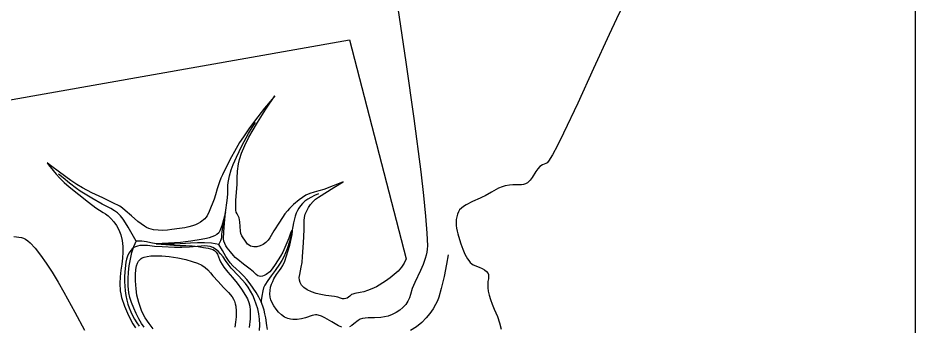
# Model space of a CAD drawing. Header units: millimetres. Extents: x 2 to 2848, y 1 to 2248.
# Drawn here: x 2238 to 2848, y 1495 to 1705 of the extents above; entities that cross this region are included whole.
import ezdxf

# ---------------------------------------------------------------- set-up
doc = ezdxf.new("R2010")
doc.units = ezdxf.units.MM
for name, color, linetype in [('100m', 7, 'CONTINUOUS'), ('200m', 7, 'CONTINUOUS'), ('500m', 7, 'CONTINUOUS'), ('河川・湖沼', 7, 'CONTINUOUS'), ('海岸線', 7, 'CONTINUOUS'), ('海洋', 7, 'CONTINUOUS'), ('硅州線', 7, 'CONTINUOUS'), ('臨海線', 7, 'CONTINUOUS')]:
    doc.layers.add(name, color=color, linetype=linetype)

msp = doc.modelspace()

# ---------------------------------------------------------------- linework, layer by layer
at = {"layer": '100m', "color": 1}
for points in [[(2496.677523, 1711.529999), (2502.06245, 1674.898442), (2507.448802, 1636.525485), (2512.149778, 1600.309421), (2514.028625, 1584.228442), (2515.478578, 1570.148547), (2516.413786, 1558.557024), (2516.7484, 1549.94116), (2516.647607, 1547.784879), (2516.356865, 1545.647474), (2515.899255, 1543.527474), (2515.297861, 1541.423409), (2513.756042, 1537.257194), (2511.916062, 1533.137061), (2508.080233, 1524.987958), (2506.45369, 1520.935449), (2505.2676, 1516.88194), (2504.546791, 1514.589138), (2503.425713, 1512.328756), (2501.933684, 1510.150084), (2500.100025, 1508.102414), (2497.954057, 1506.235035), (2495.5251, 1504.59724), (2492.842474, 1503.238318), (2489.9355, 1502.20756), (2487.457282, 1501.625368), (2485.08945, 1501.272608), (2480.631225, 1501.013991), (2476.453387, 1500.948937), (2474.43604, 1500.838128), (2472.4485, 1500.59467), (2470.932229, 1500.100458), (2469.503244, 1499.237156), (2466.73465, 1496.96723), (2465.308801, 1495.842577), (2463.797756, 1494.912779)], [(2458.397782, 1494.648132), (2456.279595, 1495.565354), (2454.036714, 1496.809238), (2451.712812, 1498.235664), (2446.996648, 1501.059669), (2444.691735, 1502.169011), (2442.4805, 1502.88442), (2441.51678, 1503.008097), (2440.519379, 1502.980864), (2438.414828, 1502.57221), (2433.70575, 1501.027912), (2431.066381, 1500.286424), (2428.213897, 1499.828147), (2426.702293, 1499.766798), (2425.130877, 1499.850156), (2423.497472, 1500.102855), (2421.7999, 1500.54953), (2419.573103, 1501.548462), (2417.45935, 1503.018925), (2415.504484, 1504.841459), (2413.75435, 1506.896599), (2412.254791, 1509.064883), (2411.05165, 1511.22685), (2410.190772, 1513.263037), (2409.718, 1515.05398), (2409.526752, 1517.36474), (2409.667205, 1519.614543), (2410.078564, 1521.77855), (2410.700037, 1523.831919), (2411.470831, 1525.749809), (2412.330152, 1527.50738), (2414.0712, 1530.4422), (2416.0821, 1533.158852), (2417.216588, 1534.769555), (2418.3168, 1536.65174), (2419.638888, 1539.596344), (2420.886275, 1543.03553), (2422.0257, 1546.728036), (2423.0239, 1550.4326), (2424.595775, 1557.643636), (2424.917331, 1559.904598), (2424.8634, 1560.79094), (2424.637173, 1560.727713), (2424.403231, 1560.419683), (2423.878375, 1559.190899), (2422.364, 1555.13424), (2419.7915, 1548.763514), (2418.377703, 1545.675272), (2416.763, 1542.92174), (2413.091675, 1537.248005), (2411.084563, 1534.290315), (2409.4826, 1532.36291), (2406.953419, 1530.40689), (2405.733516, 1529.729129), (2404.55095, 1529.286814), (2403.411377, 1529.106406), (2402.320456, 1529.214365), (2401.283845, 1529.637153), (2400.3072, 1530.40123), (2398.346717, 1532.219545), (2396.188637, 1534.013136), (2391.69095, 1537.458167), (2387.636662, 1540.600367), (2386.032833, 1542.015419), (2384.8483, 1543.30378), (2382.756509, 1545.833938), (2380.586325, 1548.564416), (2379.632423, 1550.012941), (2378.851628, 1551.521344), (2378.308175, 1553.092892), (2378.0663, 1554.73085), (2378.176634, 1559.399223), (2378.600525, 1565.321788), (2379.2741, 1572.56822), (2378.008287, 1567.702427), (2376.804908, 1563.592922), (2375.558, 1560.11922), (2374.725306, 1558.850513), (2373.47782, 1557.755999), (2371.914615, 1556.826969), (2370.134762, 1556.054714), (2368.237333, 1555.430523), (2366.321398, 1554.945687), (2362.8303, 1554.35924), (2355.71155, 1553.221176), (2352.025913, 1552.608598), (2348.8019, 1552.22247), (2332.2652, 1551.38634), (2338.80325, 1550.747633), (2344.219197, 1550.328117), (2348.6161, 1550.1786), (2352.362244, 1550.144171), (2356.63695, 1549.911724), (2360.819031, 1549.496545), (2364.2873, 1548.91392), (2367.636311, 1548.261543), (2369.191444, 1547.905526), (2370.629662, 1547.41403), (2371.922967, 1546.700357), (2373.043358, 1545.677813), (2373.962835, 1544.259699), (2374.6534, 1542.35932), (2375.218988, 1540.670612), (2376.015349, 1538.975175), (2378.184795, 1535.542301), (2380.930554, 1532.017073), (2384.021437, 1528.355867), (2387.22626, 1524.51506), (2390.313836, 1520.451028), (2393.052978, 1516.120146), (2394.219641, 1513.841004), (2395.2125, 1511.47879), (2395.928771, 1508.848084), (2396.236477, 1506.099835), (2396.237753, 1503.264153), (2396.034737, 1500.371146), (2395.42438, 1494.533597)]]:
    msp.add_lwpolyline(points, dxfattribs=at)
at = {"layer": '200m', "color": 1}
for points in [[(1959.4704, 1600.86912), (2463.7246, 1689.9479), (2502.3517, 1541.22049), (2500.953955, 1538.21943), (2499.077369, 1535.416986), (2496.797385, 1532.802381), (2494.18945, 1530.364838), (2491.329009, 1528.093577), (2488.291506, 1525.977823), (2481.9871, 1522.16972), (2478.914963, 1520.634161), (2476.033744, 1519.517392), (2473.386552, 1518.73319), (2471.0165, 1518.195335), (2467.280256, 1517.513778), (2466.000287, 1517.197634), (2465.1699, 1516.78295), (2463.849852, 1515.618963), (2462.197263, 1514.467296), (2461.219315, 1514.069294), (2460.125892, 1513.882226), (2458.906214, 1513.975376), (2457.5495, 1514.41803), (2455.780955, 1514.967946), (2453.427331, 1515.39315), (2447.53145, 1516.208145), (2444.272496, 1516.7673), (2440.995069, 1517.540468), (2437.84082, 1518.61233), (2434.9514, 1520.06757), (2432.637013, 1521.708849), (2431.044733, 1523.319336), (2430.071401, 1524.954458), (2429.613863, 1526.669644), (2429.56896, 1528.52032), (2429.833536, 1530.561915), (2430.8785, 1535.43957), (2431.415835, 1538.680819), (2431.85155, 1542.696519), (2432.455075, 1551.91192), (2432.762988, 1560.807071), (2432.8492, 1567.10327), (2433.0568, 1569.279325), (2433.647778, 1571.529285), (2434.574405, 1573.791562), (2435.78895, 1576.004571), (2437.243682, 1578.106725), (2438.890872, 1580.036437), (2440.682788, 1581.732121), (2442.5717, 1583.13219), (2452.9675, 1589.553618), (2459.5203, 1593.51158), (2452.606188, 1590.653963), (2446.162177, 1588.301356), (2442.834699, 1587.249767), (2439.6812, 1586.41681), (2436.786907, 1585.527396), (2434.115856, 1584.302335), (2431.66959, 1582.837087), (2429.44965, 1581.227111), (2425.694919, 1577.954812), (2422.864, 1575.24911), (2421.490887, 1573.760769), (2419.81138, 1571.594976), (2415.982763, 1566.019341), (2412.277314, 1560.098821), (2409.5942, 1555.41003), (2408.432771, 1553.693172), (2406.880397, 1552.144867), (2405.0265, 1550.847446), (2402.9605, 1549.883243), (2400.771819, 1549.334589), (2398.549878, 1549.283817), (2397.454379, 1549.470866), (2396.384098, 1549.81326), (2395.350212, 1550.321291), (2394.3639, 1551.00525), (2392.430713, 1553.858444), (2391.34073, 1555.376498), (2390.5435, 1556.67299), (2389.895092, 1558.303938), (2389.520539, 1559.936582), (2389.274513, 1563.145709), (2389.168455, 1566.177863), (2388.968862, 1567.589293), (2388.5654, 1568.91054), (2387.213975, 1571.596926), (2386.652816, 1572.865454), (2386.3808, 1574.11457), (2386.322389, 1577.313293), (2386.458688, 1580.987308), (2387.1209, 1588.89107), (2387.267573, 1591.90528), (2387.344638, 1595.956484), (2387.554208, 1600.653211), (2388.0984, 1605.60399), (2388.833134, 1608.555343), (2390.33015, 1612.937401), (2392.497066, 1618.191344), (2395.2415, 1623.75835), (2398.106158, 1628.847703), (2401.10268, 1633.863002), (2406.857838, 1642.926135), (2412.9823, 1651.96538), (2411.010359, 1649.666623), (2405.93745, 1643.514358), (2399.027941, 1634.624588), (2395.279576, 1629.501891), (2391.5462, 1624.11332), (2388.967541, 1620.100972), (2386.548014, 1616.043104), (2382.321363, 1608.321218), (2377.2627, 1598.16574), (2376.212698, 1595.866368), (2375.286639, 1593.48233), (2373.751738, 1588.764583), (2372.548767, 1584.621159), (2371.5685, 1581.66072), (2368.184713, 1573.270816), (2366.770361, 1570.322609), (2366.061519, 1569.224407), (2365.3245, 1568.40127), (2362.342159, 1566.006199), (2360.758452, 1565.035072), (2358.988025, 1564.191959), (2356.937107, 1563.459667), (2354.511928, 1562.821004), (2351.618716, 1562.258776), (2348.1637, 1561.75579), (2342.90857, 1560.990342), (2339.930069, 1560.634333), (2336.805088, 1560.435418), (2333.599232, 1560.49806), (2330.378111, 1560.926724), (2327.207331, 1561.825873), (2325.661321, 1562.484524), (2324.1525, 1563.29997), (2321.877015, 1564.81283), (2319.641522, 1566.529976), (2315.310675, 1570.269483), (2311.200291, 1573.903213), (2309.240375, 1575.488138), (2307.3507, 1576.81589), (2302.770997, 1579.233231), (2295.879625, 1582.496843), (2288.391216, 1586.043748), (2282.0204, 1589.31097), (2278.162335, 1591.631434), (2274.113677, 1594.31448), (2266.313763, 1599.93985), (2260.359017, 1604.530153), (2257.9878, 1606.42846), (2259.020213, 1604.938617), (2261.9916, 1601.097995), (2264.145417, 1598.590941), (2266.713188, 1595.849953), (2269.671314, 1592.992949), (2272.9962, 1590.13785), (2286.08705, 1579.571935), (2291.1438, 1575.831101), (2296.2025, 1572.65132), (2297.802192, 1571.629146), (2299.577053, 1570.239664), (2301.440813, 1568.470063), (2303.3072, 1566.307533), (2305.089943, 1563.739263), (2306.702772, 1560.752443), (2308.059414, 1557.334262), (2309.0736, 1553.47191), (2309.567394, 1549.552726), (2309.57965, 1545.629729), (2309.256131, 1541.656811), (2308.7426, 1537.587863), (2308.184819, 1533.376775), (2307.72855, 1528.97744), (2307.519556, 1524.343748), (2307.7036, 1519.42959), (2308.036353, 1517.339458), (2308.689203, 1514.815859), (2310.7471, 1508.925464), (2313.461097, 1502.672809), (2316.415, 1496.9723), (2318.156392, 1494.285792)], [(2330.103962, 1493.621196), (2327.420189, 1497.123301), (2324.7206, 1501.10826), (2323.402667, 1503.523217), (2322.23855, 1506.092384), (2321.228333, 1508.745477), (2320.3721, 1511.412215), (2319.121925, 1516.505494), (2318.4887, 1520.80996), (2318.144336, 1526.212745), (2318.125272, 1530.490577), (2318.378904, 1533.80011), (2318.852625, 1536.297998), (2319.493831, 1538.140892), (2320.249916, 1539.485447), (2321.068274, 1540.488315), (2321.8963, 1541.30615), (2322.663694, 1541.805811), (2324.012189, 1542.319204), (2325.987143, 1542.775398), (2328.633912, 1543.10346), (2331.997856, 1543.232459), (2336.12433, 1543.091463), (2341.058692, 1542.609541), (2346.8463, 1541.71576), (2352.333642, 1540.592137), (2356.768517, 1539.397767), (2360.321699, 1538.11329), (2363.163962, 1536.719345), (2365.46608, 1535.19657), (2367.398827, 1533.525605), (2369.132975, 1531.687089), (2370.8393, 1529.66166), (2374.409466, 1525.590363), (2378.044975, 1521.729066), (2381.328547, 1518.220234), (2383.8429, 1515.20633), (2384.746711, 1513.773638), (2385.450953, 1512.243734), (2385.974913, 1510.630287), (2386.33788, 1508.946967), (2386.657982, 1505.425379), (2386.565562, 1501.788325), (2386.214922, 1498.145156), (2385.760364, 1494.605226)]]:
    msp.add_lwpolyline(points, dxfattribs=at)
at = {"layer": '500m', "color": 1}
msp.add_lwpolyline([(2235.40272, 1556.195814), (2240.5082, 1555.53735), (2241.827177, 1555.200069), (2243.252467, 1554.485156), (2244.775153, 1553.417056), (2246.386323, 1552.020213), (2249.838453, 1548.338077), (2253.537541, 1543.634305), (2257.41227, 1538.104456), (2261.391325, 1531.944086), (2265.403391, 1525.348753), (2269.37715, 1518.514014), (2276.924487, 1504.908546), (2283.462809, 1492.69214)], dxfattribs=at)
at = {"layer": '河川・湖沼', "color": 4}
for points in [[(2374.797, 1550.92332), (2376.195964, 1553.636177), (2376.749388, 1555.651208), (2376.914517, 1557.505037), (2377.1486, 1559.73429), (2379.2741, 1572.56822), (2380.4545, 1580.795765), (2380.865131, 1585.165495), (2380.9839, 1589.10722), (2381.037043, 1591.007156), (2381.250155, 1593.08139), (2382.059888, 1597.46774), (2383.220302, 1601.696237), (2384.5386, 1605.19685), (2386.789498, 1610.143001), (2390.478662, 1617.825327), (2395.00972, 1626.349556), (2397.404593, 1630.335422), (2399.7863, 1633.82141)], [(2318.6834, 1553.09264), (2313.0313, 1562.68748), (2311.354564, 1565.487991), (2309.681287, 1568.010165), (2307.904492, 1570.267859), (2305.9172, 1572.27493), (2303.795313, 1573.820243), (2301.2325, 1575.253647), (2295.4549, 1578.19905), (2288.4354, 1582.288474), (2282.6339, 1585.76868), (2280.368173, 1587.177383), (2277.989297, 1588.852769), (2273.208325, 1592.581869), (2268.923441, 1596.112539), (2265.7671, 1598.60134)], [(2442.5361, 1585.2719), (2439.818758, 1584.137131), (2437.407259, 1582.911373), (2435.282968, 1581.600107), (2433.42725, 1580.208816), (2431.821469, 1578.742981), (2430.446991, 1577.208084), (2429.285179, 1575.609607), (2428.3174, 1573.95303), (2427.503061, 1572.120513), (2426.801644, 1570.044634), (2425.663025, 1565.487271), (2423.9208, 1557.02152), (2422.839156, 1552.965491), (2421.23135, 1547.936023), (2420.20821, 1545.245345), (2419.027219, 1542.538225), (2417.679605, 1539.8903), (2416.1566, 1537.37721), (2413.132509, 1533.077093), (2410.4855, 1529.566258), (2408.171716, 1526.406216), (2406.1473, 1523.15848), (2405.315876, 1521.351375), (2404.695266, 1519.43898), (2403.96325, 1515.725187), (2403.704784, 1512.870839), (2403.6734, 1511.72967)], [(2324.060614, 1494.693154), (2322.306116, 1497.219755), (2320.453822, 1500.334315), (2318.61535, 1503.847709), (2316.902315, 1507.570807), (2315.426334, 1511.314484), (2314.299024, 1514.88961), (2313.632, 1518.10706), (2313.218897, 1522.801828), (2313.1852, 1527.45373), (2313.445053, 1532.015969), (2313.9126, 1536.44175), (2314.631741, 1540.990344), (2315.666575, 1545.468779), (2317.017122, 1549.596421), (2317.810793, 1551.440998), (2318.6834, 1553.09264)], [(2407.984951, 1493.085393), (2407.493667, 1495.807505), (2406.690337, 1501.047895), (2406.222261, 1503.643778), (2405.605889, 1506.27519), (2404.763207, 1508.980933), (2403.6162, 1511.79981), (2402.01024, 1515.038484), (2400.205767, 1518.205207), (2398.227058, 1521.275222), (2396.098387, 1524.223772), (2393.844031, 1527.0261), (2391.488264, 1529.657447), (2389.055362, 1532.093056), (2386.5696, 1534.30817), (2384.334716, 1536.375857), (2382.472172, 1538.472804), (2380.904842, 1540.585698), (2379.5556, 1542.701222), (2377.202878, 1546.886902), (2374.797, 1550.92332), (2369.773459, 1551.723802), (2365.0072, 1552.034857), (2360.327735, 1551.995114), (2355.564575, 1551.743197), (2345.105212, 1551.157354), (2339.068032, 1551.10068), (2332.2652, 1551.38634), (2328.661658, 1551.891418), (2325.607463, 1552.59178), (2322.486686, 1553.115997), (2320.708852, 1553.195979), (2318.6834, 1553.09264)]]:
    msp.add_lwpolyline(points, dxfattribs=at)
at = {"layer": '海岸線', "color": 4}
msp.add_lwpolyline([(2650.110478, 1713.934192), (2645.45986, 1704.376428), (2640.422852, 1693.687533), (2629.70875, 1670.394912), (2619.006348, 1647.013443), (2609.353822, 1626.500241), (2605.245692, 1618.243339), (2601.789347, 1611.812421), (2599.114559, 1607.577129), (2598.110803, 1606.398354), (2597.3511, 1605.9071), (2596.135192, 1605.570665), (2595.059203, 1605.109642), (2593.255798, 1603.864995), (2591.798517, 1602.275481), (2590.544987, 1600.443423), (2588.079708, 1596.460959), (2586.583217, 1594.515198), (2584.721, 1592.73618), (2583.501475, 1592.003539), (2582.163131, 1591.601564), (2580.671253, 1591.433094), (2578.991125, 1591.40097), (2574.927256, 1591.357118), (2572.474084, 1591.151071), (2569.6938, 1590.69273), (2567.501219, 1590.050174), (2565.157362, 1589.06834), (2560.3474, 1586.52871), (2555.927062, 1583.95758), (2554.070237, 1582.936371), (2552.5595, 1582.23869), (2547.449222, 1580.127463), (2543.133625, 1577.917923), (2541.346459, 1576.770067), (2539.845116, 1575.590171), (2538.658646, 1574.375747), (2537.8161, 1573.12431), (2537.141257, 1571.540372), (2536.646609, 1569.7667), (2536.331638, 1567.856787), (2536.195825, 1565.864125), (2536.238653, 1563.842205), (2536.459603, 1561.84452), (2536.858158, 1559.924561), (2537.4338, 1558.13582), (2538.598739, 1554.282111), (2539.558515, 1551.204524), (2540.764187, 1547.787359), (2542.211524, 1544.351296), (2543.896292, 1541.21702), (2544.826391, 1539.863264), (2545.814262, 1538.70521), (2546.859374, 1537.782944), (2547.9612, 1537.13655), (2552.016681, 1535.488166), (2553.925753, 1534.641192), (2555.618975, 1533.68679), (2556.993794, 1532.555782), (2557.947656, 1531.178989), (2558.234681, 1530.376804), (2558.378009, 1529.487231), (2558.364822, 1528.501622), (2558.1823, 1527.41133), (2557.86379, 1525.59771), (2557.743298, 1523.614674), (2557.839142, 1521.44051), (2558.169637, 1519.053508), (2558.753104, 1516.431954), (2559.607858, 1513.55414), (2560.752217, 1510.398352), (2562.2045, 1506.94288), (2564.31053, 1501.994205), (2565.835337, 1497.624316), (2566.857402, 1493.262552)], dxfattribs=at)
at = {"layer": '海洋', "color": 1}
msp.add_lwpolyline([(1.5, 2248.49997), (2848.5, 2248.49997), (2848.5, 1.49997), (1.5, 1.49997)], close=True, dxfattribs=at)
at = {"layer": '硅州線', "color": 7}
msp.add_lwpolyline([(2402.499, 1492.2775), (2402.657362, 1496.311944), (2402.483773, 1500.107018), (2402.013557, 1503.686853), (2401.282038, 1507.075581), (2400.324538, 1510.297336), (2399.176383, 1513.376249), (2397.872896, 1516.336453), (2396.4494, 1519.20208), (2394.880734, 1521.736991), (2392.880625, 1524.309945), (2388.121825, 1529.529994), (2383.244488, 1534.782246), (2381.096207, 1537.395454), (2379.3201, 1539.98672), (2377.68549, 1542.48263), (2376.009888, 1544.596264), (2374.294873, 1546.338514), (2372.542025, 1547.72027), (2370.752924, 1548.752423), (2368.92915, 1549.445863), (2367.072282, 1549.811482), (2365.1839, 1549.86017), (2354.873812, 1549.150677), (2349.640717, 1548.871298), (2344.5557, 1548.81392), (2336.214887, 1549.213384), (2331.059117, 1549.60559), (2326.2624, 1550.10229), (2322.662002, 1550.272876), (2321.042792, 1550.124961), (2319.554587, 1549.818001), (2318.205147, 1549.34932), (2317.00223, 1548.716238), (2315.953594, 1547.916077), (2315.067, 1546.94616), (2313.644816, 1544.895131), (2312.611225, 1542.951973), (2311.910672, 1540.983235), (2311.4876, 1538.85547), (2310.7941, 1532.334447), (2310.614291, 1528.940651), (2310.6244, 1525.73166), (2311.145625, 1519.351964), (2311.627506, 1516.213306), (2312.2841, 1513.0583), (2313.009663, 1510.35107), (2313.893817, 1507.68915), (2314.93231, 1505.078436), (2316.120887, 1502.524826), (2317.455298, 1500.034217), (2318.931289, 1497.612504), (2320.544607, 1495.265586)], dxfattribs=at)
at = {"layer": '硅州線', "color": 1}
msp.add_lwpolyline([(2402.499, 1492.2775), (2402.657362, 1496.311944), (2402.483773, 1500.107018), (2402.013557, 1503.686853), (2401.282038, 1507.075581), (2400.324538, 1510.297336), (2399.176383, 1513.376249), (2397.872896, 1516.336453), (2396.4494, 1519.20208), (2394.880734, 1521.736991), (2392.880625, 1524.309945), (2388.121825, 1529.529994), (2383.244488, 1534.782246), (2381.096207, 1537.395454), (2379.3201, 1539.98672), (2377.68549, 1542.48263), (2376.009888, 1544.596264), (2374.294873, 1546.338514), (2372.542025, 1547.72027), (2370.752924, 1548.752423), (2368.92915, 1549.445863), (2367.072282, 1549.811482), (2365.1839, 1549.86017), (2354.873812, 1549.150677), (2349.640717, 1548.871298), (2344.5557, 1548.81392), (2336.214887, 1549.213384), (2331.059117, 1549.60559), (2326.2624, 1550.10229), (2322.662002, 1550.272876), (2321.042792, 1550.124961), (2319.554587, 1549.818001), (2318.205147, 1549.34932), (2317.00223, 1548.716238), (2315.953594, 1547.916077), (2315.067, 1546.94616), (2313.644816, 1544.895131), (2312.611225, 1542.951973), (2311.910672, 1540.983235), (2311.4876, 1538.85547), (2310.7941, 1532.334447), (2310.614291, 1528.940651), (2310.6244, 1525.73166), (2311.145625, 1519.351964), (2311.627506, 1516.213306), (2312.2841, 1513.0583), (2313.009663, 1510.35107), (2313.893817, 1507.68915), (2314.93231, 1505.078436), (2316.120887, 1502.524826), (2317.455298, 1500.034217), (2318.931289, 1497.612504), (2320.544607, 1495.265586)], dxfattribs=at)
at = {"layer": '臨海線', "color": 7}
msp.add_lwpolyline([(2530.7735, 1543.78112), (2529.805933, 1537.385029), (2528.084138, 1529.094664), (2526.116773, 1520.944614), (2524.4125, 1514.96947), (2523.524413, 1512.655459), (2522.249031, 1509.990237), (2520.564909, 1507.074778), (2518.4506, 1504.010055), (2515.88466, 1500.897041), (2512.845644, 1497.83671), (2509.312105, 1494.930035), (2505.2626, 1492.27799)], dxfattribs=at)

doc.saveas('drawing.dxf')
